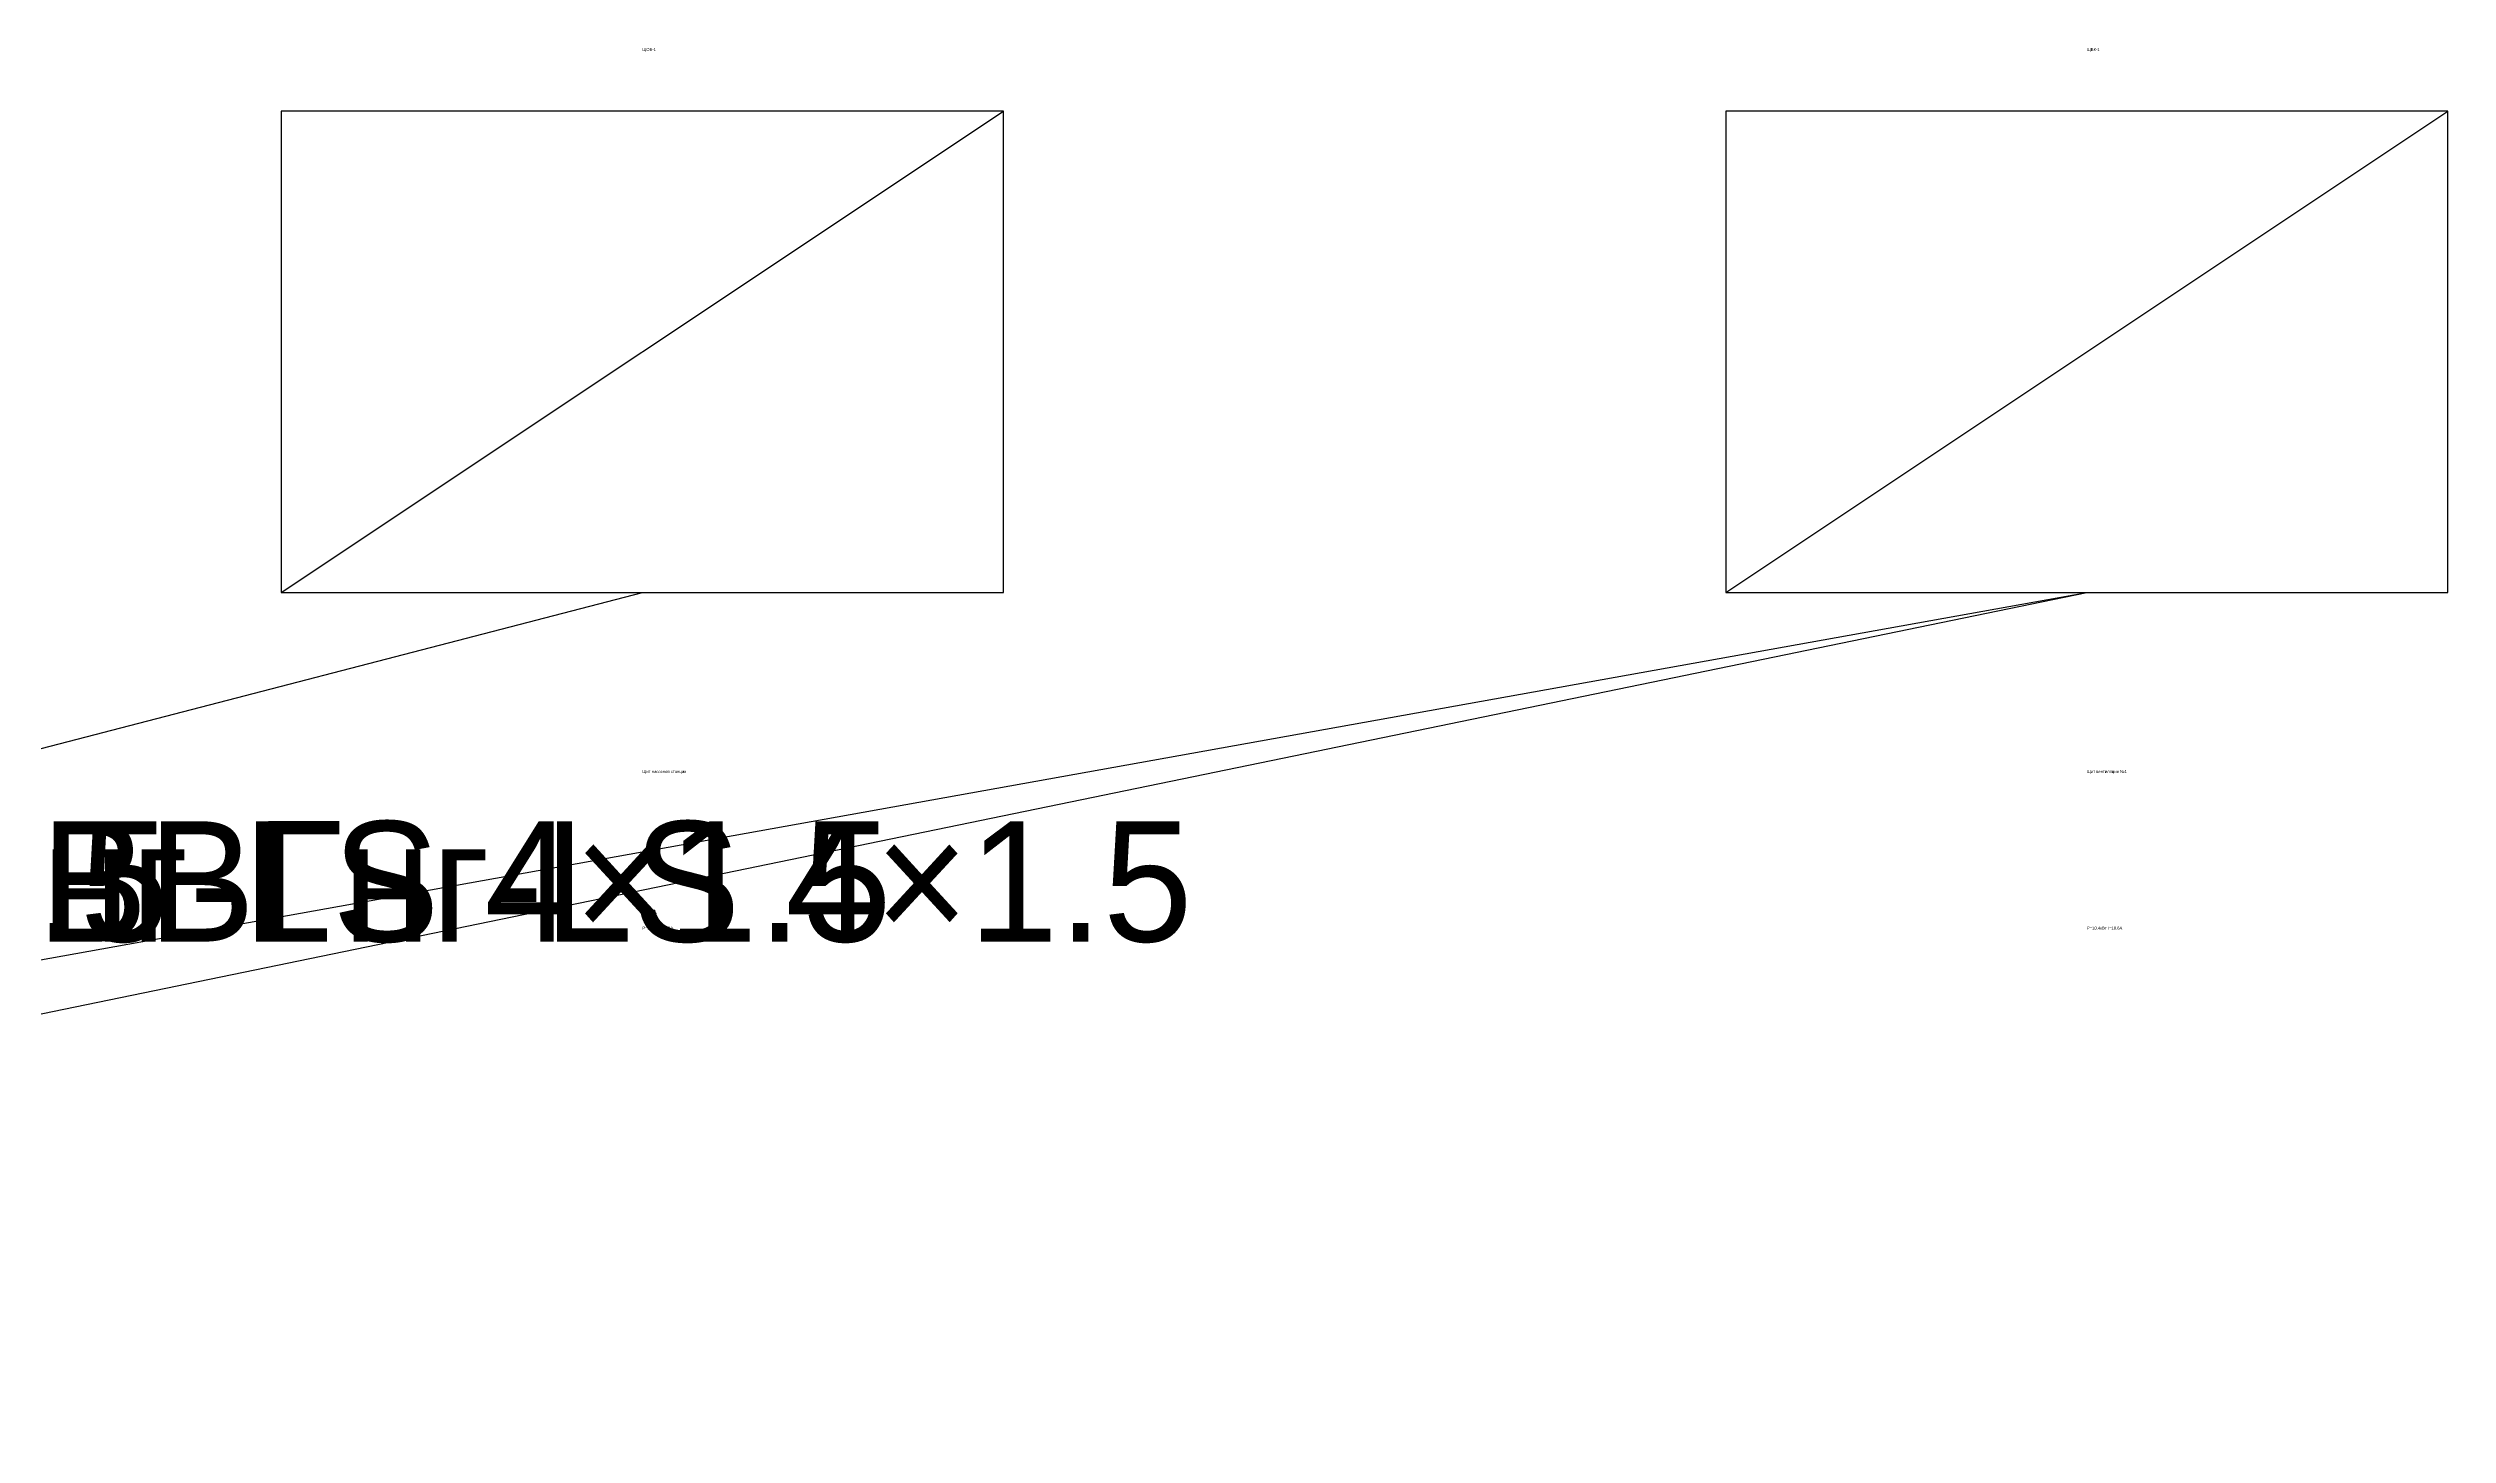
# Model space of a CAD drawing. Header units: millimetres. Extents: x -100 to 4200, y -3729 to 453.
# Drawn here: x 2206 to 4200, y -700 to 453 of the extents above; entities that cross this region are included whole.
import ezdxf

# ---------------------------------------------------------------- set-up
doc = ezdxf.new("R2010")
doc.units = ezdxf.units.MM
for name, color, linetype in [('CABLES', 2, 'Continuous'), ('LABELS', 7, 'Continuous'), ('PANELS', 4, 'Continuous')]:
    doc.layers.add(name, color=color, linetype=linetype)

# ---------------------------------------------------------------- blocks, each defined once
blk = doc.blocks.new('PANEL_BOX')
at = {"layer": 'PANELS'}
blk.add_line((0, 0), (600, 400), dxfattribs=at)
blk.add_lwpolyline([(0, 0), (600, 0), (600, 400), (0, 400), (0, 0)], dxfattribs=at)

msp = doc.modelspace()

# ---------------------------------------------------------------- linework, layer by layer
at = {"layer": 'CABLES'}
for p, q in [((0, -700), (2700, 0)), ((0, -700), (3900, 0)), ((500, -700), (3900, 0))]:
    msp.add_line(p, q, dxfattribs=at)

# ---------------------------------------------------------------- block references
ref = msp.add_blockref('PANEL_BOX', (2400, 0))
ref.add_attrib('PANEL_ID', 'ЩОВ-1', (2700, 450), dxfattribs={"height": 2.5})
ref.add_attrib('PANEL_NAME', 'Щит насосной станции', (2700, -150), dxfattribs={"height": 2.5})
ref.add_attrib('PANEL_LOAD', 'P=2.2кВт I=4.3А', (2700, -280), dxfattribs={"height": 2.5})
ref = msp.add_blockref('PANEL_BOX', (3600, 0))
ref.add_attrib('PANEL_ID', 'ЩВК-1', (3900, 450), dxfattribs={"height": 2.5})
ref.add_attrib('PANEL_NAME', 'Щит вентиляции №1', (3900, -150), dxfattribs={"height": 2.5})
ref.add_attrib('PANEL_LOAD', 'P=10.4кВт I=18.6А', (3900, -280), dxfattribs={"height": 2.5})

# ---------------------------------------------------------------- texts
at = {"layer": 'LABELS'}
for p in [(1350, -290), (1950, -290), (2200, -290)]:
    msp.add_text('ВВГнг-LS 4×1.5', height=100, dxfattribs=at).set_placement(p)

doc.saveas('drawing.dxf')
